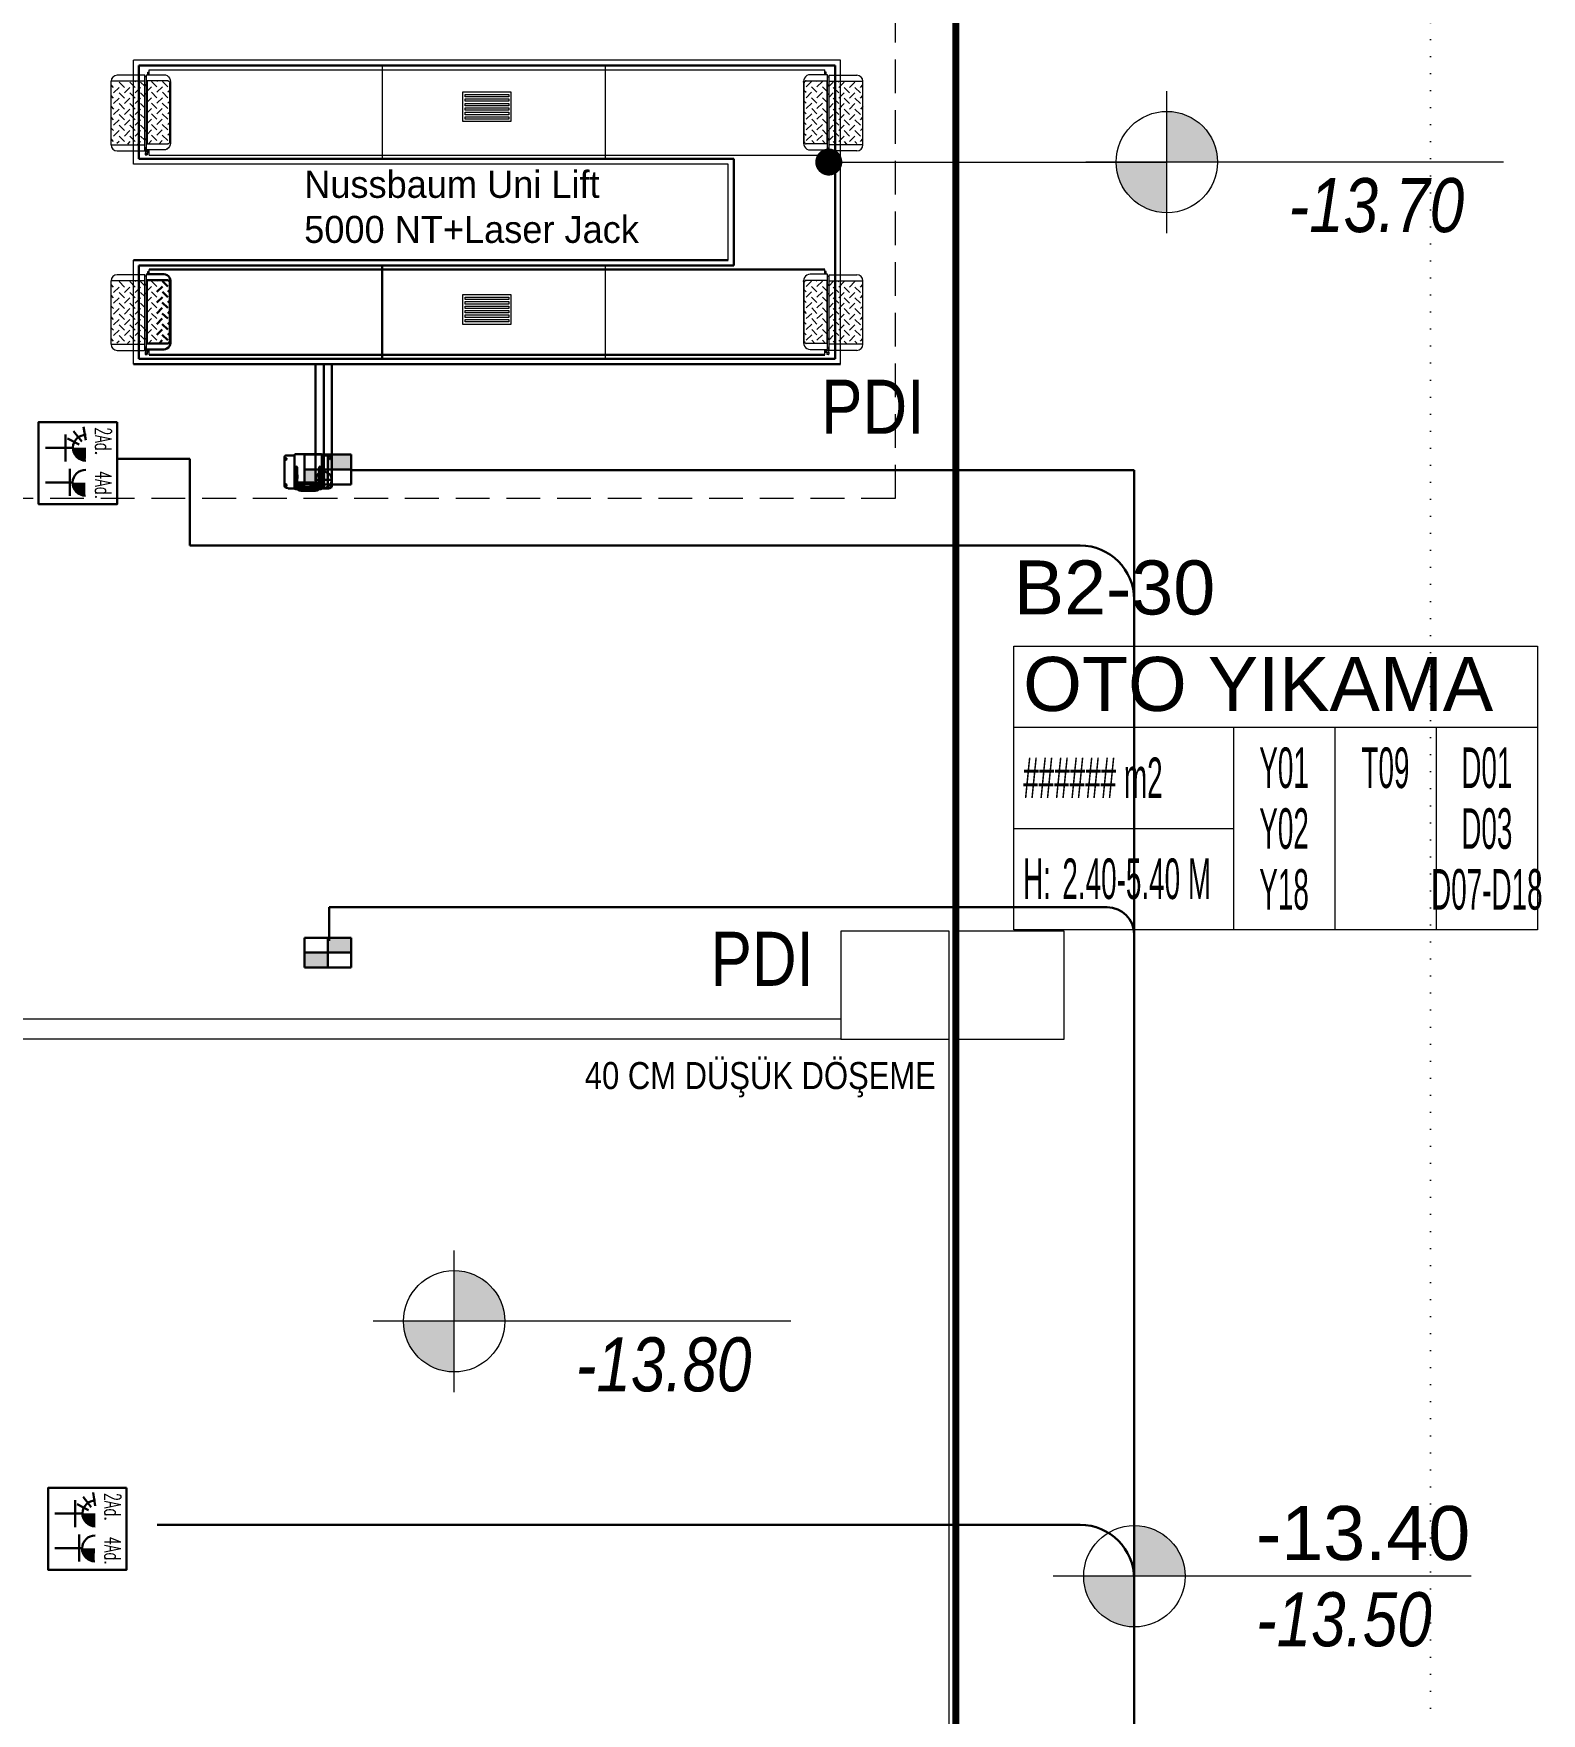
# Model space of a CAD drawing. Header units: metres. Extents: x -13194 to 152406, y -4219 to 19791.
# Drawn here: x 6843 to 7958, y 2701 to 3944 of the extents above; entities that cross this region are included whole.
import ezdxf
from ezdxf.enums import TextEntityAlignment as Align

# ---------------------------------------------------------------- set-up
doc = ezdxf.new("R2010")
doc.units = ezdxf.units.M
doc.header["$LTSCALE"] = 100
doc.header["$MEASUREMENT"] = 0
doc.linetypes.add('DOT2', pattern=[0.125, 0, -0.125])
doc.linetypes.add('HIDDEN', pattern=[0.375, 0.25, -0.125])
doc.layers.get('0').update_dxf_attribs({"color": 9, "lineweight": 9})
for name, color, linetype, lineweight in [('00', 9, 'Continuous', 9), ('01', 9, 'Continuous', 9), ('06D', 9, 'Continuous', 9), ('20', 9, 'DOT2', 9), ('21', 9, 'Continuous', 9), ('21_mahal200', 9, 'Continuous', 9), ('32-ekipman', 9, 'Continuous', 9), ('E-EKİPMAN PANOSU', 7, 'Continuous', 30), ('E-KOMBİNE ETANŞ PRİZ (2x1 FAZ+4x3 FAZ)', 7, 'Continuous', 30)]:
    doc.layers.add(name, color=color, linetype=linetype, lineweight=lineweight)
doc.styles.add('Arial', font='arial.ttf', dxfattribs={"height": 2.5})
doc.styles.add('E-YAZI', font='txttw.shx')
doc.styles.add('HAS100', font='GOTHIC.TTF', dxfattribs={"height": 200})
doc.styles.add('MuuM_TEXT-ITALIC', font='ARIALNI.TTF')
doc.styles.add('MuuM_TEXT-STANDART', font='ARIALN.TTF')
doc.dimstyles.new('MuuM_DIM200', dxfattribs={"dimscale": 20, "dimtxt": 2, "dimasz": 1, "dimexe": 1, "dimexo": 1, "dimgap": 1, "dimtad": 1, "dimdec": 1, "dimrnd": 0.5, "dimdsep": 46, "dimtxsty": 'MuuM_TEXT-STANDART', "dimblk": 'ARCHTICK', "dimcen": 0, "dimdle": 0.15, "dimclrd": 256, "dimclre": 256, "dimclrt": 256, "dimadec": 0, "dimazin": 0, "dimtfac": 5, "dimtdec": 1, "dimtix": 1, "dimtmove": 2, "dimatfit": 3, "dimldrblk": 'DOT', "dimfxl": 3, "dimfxlon": 1, "dimtolj": 1, "dimlwd": -1, "dimlwe": -1, "dimarcsym": 0})

# ---------------------------------------------------------------- blocks, each defined once
blk = doc.blocks.new('100_EKİPMAN PANOSU')
at = {"layer": 'E-EKİPMAN PANOSU', "color": 4}
for p, q in [((-3.07, 3.95), (3.07, 3.95)), ((-3.07, 0), (-3.07, 3.95)), ((0, 3.95), (0, 0)), ((3.07, 3.95), (3.07, 0)), ((-3.07, 1.97), (3.07, 1.97)), ((3.07, 0), (-3.07, 0))]:
    blk.add_line(p, q, dxfattribs=at)
for points in [[(0, 3.95), (3.07, 3.95), (0, 1.97), (3.07, 1.97)], [(-3.07, 1.97), (0, 1.97), (-3.07, 0), (0, 0)]]:
    blk.add_solid(points, dxfattribs=at)
blk = doc.blocks.new('E-KOMBİNE ETANŞ PRİZ (2x1 FAZ+4x3 FAZ)')
at = {"layer": 'E-KOMBİNE ETANŞ PRİZ (2x1 FAZ+4x3 FAZ)', "color": 3}
for p, q in [((-33.8, 69.6), (-53.6, 66.6)), ((-31.9, 63.7), (-47.2, 51.8)), ((-27.7, 60), (-36.5, 42.9))]:
    blk.add_line(p, q, dxfattribs=at)
at = {"layer": 'E-KOMBİNE ETANŞ PRİZ (2x1 FAZ+4x3 FAZ)', "color": 4}
for p, q in [((-22.8, 50.8), (-22.8, 10.2)), ((28.9, 50.3), (28.9, 10.2)), ((-42.2, 39.9), (-2.2, 39.9)), ((48.6, 46.1), (8.6, 46.1))]:
    blk.add_line(p, q, dxfattribs=at)
at = {"layer": 'E-KOMBİNE ETANŞ PRİZ (2x1 FAZ+4x3 FAZ)', "color": 3}
blk.add_lwpolyline([(-60.6, 116.2), (60.6, 116.2), (60.6, 0), (-60.6, 0)], close=True, dxfattribs=at)
at = {"layer": 'E-KOMBİNE ETANŞ PRİZ (2x1 FAZ+4x3 FAZ)', "color": 4, "const_width": 19.2}
for points in [[(-22.8, 60.4, 0.414214), (-13.1, 69.9)], [(28.9, 59.7, 0.414214), (38.7, 69.1)]]:
    blk.add_lwpolyline(points, format="xyb", dxfattribs=at)
at = {"layer": 'E-KOMBİNE ETANŞ PRİZ (2x1 FAZ+4x3 FAZ)', "color": 4}
for centre in [(-22.7, 70), (29.1, 69.5)]:
    blk.add_arc(centre, 19.2, 179.2449, 359.2449, dxfattribs=at)
at = {"layer": 'E-KOMBİNE ETANŞ PRİZ (2x1 FAZ+4x3 FAZ)', "color": 1, "style": 'E-YAZI', "width": 0.6}
for s, p in [('2Ad.', (-53.3, 83.6)), ('4Ad.', (11.6, 83.6))]:
    blk.add_text(s, height=24, dxfattribs=at).set_placement(p)
blk = doc.blocks.new('p-kolon_80x80')
blk.add_lwpolyline([(-40, -40), (40, -40), (40, 40), (-40, 40)], close=True)
blk = doc.blocks.new('2.bod.sitatik')
at = {"layer": '01'}
for p in [(7480, -5390), (7565, -5390)]:
    blk.add_blockref('p-kolon_80x80', p, dxfattribs=at)
blk = doc.blocks.new('0_elevationtarget-p-bk')
h = blk.add_hatch(color=250)
h.paths.add_polyline_path([(1.875, 0, 0.414214), (0, 1.875), (0, 0)])
h.paths.add_polyline_path([(0, 0), (-1.875, 0, 0.414214), (0, -1.875)])
blk.add_line((0, -2.625), (0, 2.625))
blk.add_lwpolyline([(12.453, 0), (-3, 0)])
blk.add_circle((0, 0), 1.875)
at = {"style": 'Arial'}
blk.add_attdef('BITMISKOT', text='', height=2, dxfattribs=at).set_placement((4.5, 0), align=Align.BOTTOM_LEFT)
at = {"style": 'MuuM_TEXT-ITALIC'}
blk.add_attdef('FINISHINGFLOORLEVEL', text='', height=2, dxfattribs=at).set_placement((4.5, -0.592), align=Align.TOP_LEFT)
blk = doc.blocks.new('_ArchTick')
at = {"color": 0, "linetype": 'ByBlock', "const_width": 0.15}
blk.add_lwpolyline([(-0.5, -0.5), (0.5, 0.5)], dxfattribs=at)
blk = doc.blocks.new('_Dot')
at = {"color": 0, "linetype": 'ByBlock', "lineweight": -2}
blk.add_line((-0.5, 0), (-1, 0), dxfattribs=at)
at = {"color": 0, "linetype": 'ByBlock', "const_width": 0.5}
blk.add_lwpolyline([(-0.25, 0, 1), (0.25, 0, 1)], format="xyb", close=True, dxfattribs=at)
blk = doc.blocks.new('p-lif-2.bd')
at = {"lineweight": 0}
for p, q in [((5230, 0), (0, 0)), ((0, -770), (0, 0)), ((5230, -2250), (5230, 0)), ((4400, -770), (0, -770)), ((0, -2250), (0, -1480))]:
    blk.add_line(p, q, dxfattribs=at)
for p, q in [((83, -112), (-121, -112)), ((84, -112), (83, -112)), ((84, -672), (84, -112)), ((97, -124), (85, -124)), ((96, -665), (97, -108)), ((97, -108), (225, -108)), ((107, -108), (107, -88)), ((107, -88), (115, -88)), ((115, -73), (5115, -73)), ((115, -108), (115, -73)), ((5133, -108), (5005, -108)), ((5115, -108), (5115, -73)), ((5123, -88), (5115, -88)), ((5123, -108), (5123, -88)), ((5134, -665), (5133, -108)), ((5133, -124), (5145, -124)), ((5146, -112), (5147, -112)), ((5146, -672), (5146, -112)), ((5147, -112), (5351, -112)), ((83, -157), (-166, -157)), ((-166, -627), (-166, -157)), ((-147, -202), (-166, -183)), ((-107, -202), (-147, -242)), ((-67, -202), (-107, -162)), ((-67, -282), (-107, -242)), ((-27, -202), (-67, -242)), ((13, -202), (-27, -162)), ((13, -282), (-27, -242)), ((16, -159), (13, -162)), ((53, -202), (13, -242)), ((84, -193), (53, -162)), ((84, -273), (53, -242)), ((97, -184), (84, -184)), ((97, -190), (84, -190)), ((88, -184), (88, -190)), ((253, -153), (101, -153)), ((101, -153), (101, -620)), ((134, -198), (101, -231)), ((174, -198), (134, -159)), ((174, -278), (134, -238)), ((180, -153), (174, -159)), ((214, -198), (174, -238)), ((253, -198), (214, -159)), ((253, -278), (214, -238)), ((258, -154), (253, -159)), ((268, -224), (253, -238)), ((268, -605), (268, -168)), ((272, -145), (274, -158)), ((274, -163), (273, -615)), ((274, -163), (274, -158)), ((4958, -145), (4956, -158)), ((4956, -163), (4956, -158)), ((4956, -163), (4957, -615)), ((4962, -605), (4962, -168)), ((4962, -224), (4977, -238)), ((4972, -154), (4977, -159)), ((4977, -153), (5129, -153)), ((4977, -198), (5016, -159)), ((4977, -278), (5016, -238)), ((5016, -198), (5056, -238)), ((5050, -153), (5056, -159)), ((5056, -198), (5096, -159)), ((5056, -278), (5096, -238)), ((5096, -198), (5129, -231)), ((5129, -153), (5129, -620)), ((5133, -184), (5146, -184)), ((5133, -190), (5146, -190)), ((5142, -184), (5142, -190)), ((5146, -193), (5177, -162)), ((5146, -273), (5177, -242)), ((5147, -157), (5396, -157)), ((5177, -202), (5217, -242)), ((5214, -159), (5217, -162)), ((5217, -202), (5257, -162)), ((5217, -282), (5257, -242)), ((5257, -202), (5297, -242)), ((5297, -202), (5337, -162)), ((5297, -282), (5337, -242)), ((5337, -202), (5377, -242)), ((5377, -202), (5396, -183)), ((5396, -627), (5396, -157)), ((-147, -282), (-166, -263)), ((-166, -343), (-147, -362)), ((-107, -282), (-147, -322)), ((-107, -362), (-147, -402)), ((-107, -322), (-67, -362)), ((-27, -282), (-67, -322)), ((-27, -362), (-67, -402)), ((-27, -322), (13, -362)), ((53, -282), (13, -322)), ((53, -362), (13, -402)), ((53, -322), (84, -353)), ((96, -249), (84, -249)), ((96, -252), (84, -252)), ((88, -249), (88, -252)), ((134, -278), (101, -311)), ((134, -357), (101, -391)), ((134, -318), (174, -358)), ((214, -278), (174, -318)), ((213, -358), (174, -397)), ((213, -318), (253, -358)), ((268, -303), (253, -318)), ((4962, -303), (4977, -318)), ((5017, -318), (4977, -358)), ((5016, -278), (5056, -318)), ((5017, -358), (5056, -397)), ((5096, -318), (5056, -358)), ((5096, -278), (5129, -311)), ((5096, -357), (5129, -391)), ((5134, -249), (5146, -249)), ((5134, -252), (5146, -252)), ((5142, -249), (5142, -252)), ((5177, -322), (5146, -353)), ((5177, -282), (5217, -322)), ((5177, -362), (5217, -402)), ((5257, -322), (5217, -362)), ((5257, -282), (5297, -322)), ((5257, -362), (5297, -402)), ((5337, -322), (5297, -362)), ((5337, -282), (5377, -322)), ((5337, -362), (5377, -402)), ((5377, -282), (5396, -263)), ((5396, -343), (5377, -362)), ((-147, -442), (-166, -423)), ((-107, -442), (-147, -482)), ((-67, -442), (-107, -402)), ((-67, -522), (-107, -482)), ((-27, -442), (-67, -482)), ((13, -442), (-27, -402)), ((13, -522), (-27, -482)), ((53, -442), (13, -482)), ((84, -433), (53, -402)), ((84, -513), (53, -482)), ((134, -437), (101, -470)), ((174, -437), (134, -397)), ((174, -517), (134, -477)), ((213, -437), (174, -477)), ((253, -437), (213, -397)), ((253, -517), (213, -477)), ((268, -383), (253, -397)), ((268, -462), (253, -477)), ((4962, -383), (4977, -397)), ((4962, -462), (4977, -477)), ((4977, -437), (5017, -397)), ((4977, -517), (5017, -477)), ((5017, -437), (5056, -477)), ((5056, -437), (5096, -397)), ((5056, -517), (5096, -477)), ((5096, -437), (5129, -470)), ((5146, -433), (5177, -402)), ((5146, -513), (5177, -482)), ((5177, -442), (5217, -482)), ((5217, -442), (5257, -402)), ((5217, -522), (5257, -482)), ((5257, -442), (5297, -482)), ((5297, -442), (5337, -402)), ((5297, -522), (5337, -482)), ((5337, -442), (5377, -482)), ((5377, -442), (5396, -423)), ((-147, -522), (-166, -503)), ((-147, -602), (-166, -583)), ((-107, -522), (-147, -562)), ((-107, -602), (-122, -618)), ((-67, -602), (-107, -562)), ((-27, -522), (-67, -562)), ((-27, -602), (-45, -621)), ((13, -602), (-27, -562)), ((53, -522), (13, -562)), ((53, -602), (31, -624)), ((84, -593), (53, -562)), ((96, -521), (84, -521)), ((84, -524), (96, -524)), ((84, -583), (96, -583)), ((96, -589), (84, -589)), ((88, -521), (88, -524)), ((88, -583), (88, -589)), ((134, -517), (101, -550)), ((101, -620), (253, -620)), ((134, -596), (110, -620)), ((174, -596), (134, -556)), ((213, -517), (174, -556)), ((213, -596), (189, -620)), ((253, -596), (213, -556)), ((268, -542), (253, -556)), ((256, -620), (253, -620)), ((4962, -542), (4977, -556)), ((4974, -620), (4977, -620)), ((4977, -596), (5017, -556)), ((5129, -620), (4977, -620)), ((5017, -517), (5056, -556)), ((5017, -596), (5041, -620)), ((5056, -596), (5096, -556)), ((5096, -517), (5129, -550)), ((5096, -596), (5120, -620)), ((5134, -521), (5146, -521)), ((5146, -524), (5134, -524)), ((5146, -583), (5134, -583)), ((5134, -589), (5146, -589)), ((5142, -521), (5142, -524)), ((5142, -583), (5142, -589)), ((5146, -593), (5177, -562)), ((5177, -522), (5217, -562)), ((5177, -602), (5199, -624)), ((5217, -602), (5257, -562)), ((5257, -522), (5297, -562)), ((5257, -602), (5275, -621)), ((5297, -602), (5337, -562)), ((5337, -522), (5377, -562)), ((5337, -602), (5352, -618)), ((5377, -522), (5396, -503)), ((5377, -602), (5396, -583)), ((-166, -627), (83, -627)), ((-121, -672), (84, -672)), ((96, -649), (84, -649)), ((88, -676), (86, -690)), ((86, -690), (86, -700)), ((86, -690), (102, -690)), ((88, -649), (88, -676)), ((88, -676), (100, -676)), ((100, -698), (88, -698)), ((88, -702), (100, -702)), ((224, -665), (96, -665)), ((100, -665), (100, -676)), ((102, -690), (100, -676)), ((102, -690), (102, -700)), ((107, -685), (107, -665)), ((115, -685), (107, -685)), ((115, -704), (115, -665)), ((115, -704), (5089, -704)), ((236, -663), (224, -665)), ((4994, -663), (5006, -665)), ((5006, -665), (5134, -665)), ((5115, -704), (5115, -665)), ((5115, -685), (5123, -685)), ((5123, -685), (5123, -665)), ((5128, -690), (5130, -676)), ((5128, -690), (5128, -700)), ((5144, -690), (5128, -690)), ((5130, -665), (5130, -676)), ((5142, -676), (5130, -676)), ((5130, -698), (5142, -698)), ((5142, -702), (5130, -702)), ((5134, -649), (5146, -649)), ((5142, -649), (5142, -676)), ((5142, -676), (5144, -690)), ((5144, -690), (5144, -700)), ((5351, -672), (5146, -672)), ((5396, -627), (5147, -627)), ((83, -1588), (-121, -1588)), ((84, -1588), (83, -1588)), ((84, -2148), (84, -1588)), ((97, -1600), (85, -1600)), ((96, -2141), (97, -1584)), ((107, -1584), (107, -1565)), ((107, -1565), (115, -1565)), ((115, -1584), (115, -1549)), ((5133, -1584), (5005, -1584)), ((5115, -1584), (5115, -1549)), ((5123, -1565), (5115, -1565)), ((5123, -1584), (5123, -1565)), ((5134, -2141), (5133, -1584)), ((5133, -1600), (5145, -1600)), ((5146, -1588), (5147, -1588)), ((5146, -2148), (5146, -1588)), ((5147, -1588), (5351, -1588)), ((83, -1633), (-166, -1633)), ((-166, -2103), (-166, -1633)), ((-147, -1679), (-166, -1660)), ((-147, -1759), (-166, -1740)), ((-107, -1679), (-147, -1719)), ((-67, -1679), (-107, -1639)), ((-67, -1759), (-107, -1719)), ((-27, -1679), (-67, -1719)), ((13, -1679), (-27, -1639)), ((13, -1759), (-27, -1719)), ((16, -1636), (13, -1639)), ((53, -1679), (13, -1719)), ((84, -1670), (53, -1639)), ((84, -1750), (53, -1719)), ((97, -1660), (84, -1660)), ((97, -1666), (84, -1666)), ((96, -1726), (84, -1726)), ((96, -1729), (84, -1729)), ((88, -1660), (88, -1666)), ((88, -1726), (88, -1729)), ((101, -1629), (101, -2096)), ((134, -1675), (101, -1708)), ((174, -1675), (134, -1635)), ((174, -1754), (134, -1715)), ((180, -1629), (174, -1635)), ((4958, -1621), (4956, -1634)), ((4956, -1639), (4956, -1634)), ((4956, -1639), (4957, -2092)), ((4962, -2082), (4962, -1644)), ((4962, -1700), (4977, -1715)), ((4972, -1630), (4977, -1635)), ((4977, -1629), (5129, -1629)), ((4977, -1675), (5016, -1635)), ((4977, -1754), (5016, -1715)), ((5016, -1675), (5056, -1715)), ((5050, -1629), (5056, -1635)), ((5056, -1675), (5096, -1635)), ((5056, -1754), (5096, -1715)), ((5096, -1675), (5129, -1708)), ((5129, -1629), (5129, -2096)), ((5133, -1660), (5146, -1660)), ((5133, -1666), (5146, -1666)), ((5134, -1726), (5146, -1726)), ((5134, -1729), (5146, -1729)), ((5142, -1660), (5142, -1666)), ((5142, -1726), (5142, -1729)), ((5146, -1670), (5177, -1639)), ((5146, -1750), (5177, -1719)), ((5147, -1633), (5396, -1633)), ((5177, -1679), (5217, -1719)), ((5214, -1636), (5217, -1639)), ((5217, -1679), (5257, -1639)), ((5217, -1759), (5257, -1719)), ((5257, -1679), (5297, -1719)), ((5297, -1679), (5337, -1639)), ((5297, -1759), (5337, -1719)), ((5337, -1679), (5377, -1719)), ((5377, -1679), (5396, -1660)), ((5377, -1759), (5396, -1740)), ((5396, -2103), (5396, -1633)), ((-166, -1820), (-147, -1839)), ((-107, -1759), (-147, -1799)), ((-107, -1839), (-147, -1879)), ((-107, -1799), (-67, -1839)), ((-27, -1759), (-67, -1799)), ((-27, -1839), (-67, -1879)), ((-27, -1799), (13, -1839)), ((53, -1759), (13, -1799)), ((53, -1839), (13, -1879)), ((53, -1799), (84, -1830)), ((134, -1754), (101, -1787)), ((134, -1834), (101, -1867)), ((134, -1794), (174, -1834)), ((4962, -1780), (4977, -1794)), ((4962, -1859), (4977, -1874)), ((5017, -1794), (4977, -1834)), ((5016, -1754), (5056, -1794)), ((5017, -1834), (5056, -1874)), ((5096, -1794), (5056, -1834)), ((5096, -1754), (5129, -1787)), ((5096, -1834), (5129, -1867)), ((5177, -1799), (5146, -1830)), ((5177, -1759), (5217, -1799)), ((5177, -1839), (5217, -1879)), ((5257, -1799), (5217, -1839)), ((5257, -1759), (5297, -1799)), ((5257, -1839), (5297, -1879)), ((5337, -1799), (5297, -1839)), ((5337, -1759), (5377, -1799)), ((5337, -1839), (5377, -1879)), ((5396, -1820), (5377, -1839)), ((-147, -1919), (-166, -1900)), ((-147, -1999), (-166, -1980)), ((-107, -1919), (-147, -1959)), ((-67, -1919), (-107, -1879)), ((-67, -1999), (-107, -1959)), ((-27, -1919), (-67, -1959)), ((13, -1919), (-27, -1879)), ((13, -1999), (-27, -1959)), ((53, -1919), (13, -1959)), ((84, -1910), (53, -1879)), ((84, -1990), (53, -1959)), ((134, -1913), (101, -1946)), ((174, -1913), (134, -1874)), ((174, -1993), (134, -1953)), ((4962, -1939), (4977, -1953)), ((4977, -1913), (5017, -1874)), ((4977, -1993), (5017, -1953)), ((5017, -1913), (5056, -1953)), ((5056, -1913), (5096, -1874)), ((5056, -1993), (5096, -1953)), ((5096, -1913), (5129, -1946)), ((5146, -1910), (5177, -1879)), ((5146, -1990), (5177, -1959)), ((5177, -1919), (5217, -1959)), ((5217, -1919), (5257, -1879)), ((5217, -1999), (5257, -1959)), ((5257, -1919), (5297, -1959)), ((5297, -1919), (5337, -1879)), ((5297, -1999), (5337, -1959)), ((5337, -1919), (5377, -1959)), ((5377, -1919), (5396, -1900)), ((5377, -1999), (5396, -1980)), ((-147, -2079), (-166, -2060)), ((-166, -2103), (83, -2103)), ((-107, -1999), (-147, -2039)), ((-107, -2079), (-122, -2094)), ((-67, -2079), (-107, -2039)), ((-27, -1999), (-67, -2039)), ((-27, -2079), (-45, -2097)), ((13, -2079), (-27, -2039)), ((53, -1999), (13, -2039)), ((53, -2079), (31, -2101)), ((84, -2070), (53, -2039)), ((96, -1997), (84, -1997)), ((84, -2000), (96, -2000)), ((84, -2060), (96, -2060)), ((96, -2066), (84, -2066)), ((88, -1997), (88, -2000)), ((88, -2060), (88, -2066)), ((134, -1993), (101, -2026)), ((134, -2072), (110, -2096)), ((174, -2073), (134, -2033)), ((4962, -2018), (4977, -2033)), ((4974, -2096), (4977, -2096)), ((4977, -2073), (5017, -2033)), ((5129, -2096), (4977, -2096)), ((5017, -1993), (5056, -2033)), ((5017, -2073), (5041, -2096)), ((5056, -2073), (5096, -2033)), ((5096, -1993), (5129, -2026)), ((5096, -2072), (5120, -2096)), ((5134, -1997), (5146, -1997)), ((5146, -2000), (5134, -2000)), ((5146, -2060), (5134, -2060)), ((5134, -2066), (5146, -2066)), ((5142, -1997), (5142, -2000)), ((5142, -2060), (5142, -2066)), ((5146, -2070), (5177, -2039)), ((5396, -2103), (5147, -2103)), ((5177, -1999), (5217, -2039)), ((5177, -2079), (5199, -2101)), ((5217, -2079), (5257, -2039)), ((5257, -1999), (5297, -2039)), ((5257, -2079), (5275, -2097)), ((5297, -2079), (5337, -2039)), ((5337, -1999), (5377, -2039)), ((5337, -2079), (5352, -2094)), ((5377, -2079), (5396, -2060)), ((-121, -2148), (84, -2148)), ((96, -2125), (84, -2125)), ((88, -2152), (86, -2167)), ((86, -2167), (86, -2177)), ((86, -2167), (102, -2167)), ((88, -2125), (88, -2152)), ((88, -2152), (100, -2152)), ((100, -2175), (88, -2175)), ((88, -2179), (100, -2179)), ((100, -2141), (100, -2152)), ((102, -2167), (100, -2152)), ((102, -2167), (102, -2177)), ((107, -2161), (107, -2141)), ((115, -2161), (107, -2161)), ((115, -2181), (115, -2141)), ((4994, -2140), (5006, -2141)), ((5006, -2141), (5134, -2141)), ((5115, -2181), (5115, -2141)), ((5115, -2161), (5123, -2161)), ((5123, -2161), (5123, -2141)), ((5128, -2167), (5130, -2152)), ((5128, -2167), (5128, -2177)), ((5144, -2167), (5128, -2167)), ((5130, -2141), (5130, -2152)), ((5142, -2152), (5130, -2152)), ((5130, -2175), (5142, -2175)), ((5142, -2179), (5130, -2179)), ((5134, -2125), (5146, -2125)), ((5142, -2125), (5142, -2152)), ((5142, -2152), (5144, -2167)), ((5144, -2167), (5144, -2177)), ((5351, -2148), (5146, -2148))]:
    blk.add_line(p, q)
at = {"linetype": 'ByBlock', "lineweight": 30}
for p, q in [((5190, -40), (40, -40)), ((40, -40), (40, -730)), ((5190, -2210), (5190, -40)), ((4440, -730), (40, -730)), ((4440, -1520), (4440, -730))]:
    blk.add_line(p, q, dxfattribs=at)
at = {"linetype": 'ByBlock', "lineweight": 0}
for p, q in [((1840, -40), (1840, -730)), ((3490, -40), (3490, -730)), ((2795, -237), (2435, -237)), ((2435, -237), (2435, -453)), ((2795, -453), (2795, -237)), ((2454, -272), (2454, -254)), ((2454, -254), (2776, -254)), ((2776, -272), (2454, -272)), ((2454, -305), (2454, -287)), ((2454, -287), (2776, -287)), ((2776, -305), (2454, -305)), ((2454, -338), (2454, -320)), ((2454, -320), (2776, -320)), ((2776, -338), (2454, -338)), ((2454, -371), (2454, -353)), ((2454, -353), (2776, -353)), ((2776, -371), (2454, -371)), ((2776, -254), (2776, -272)), ((2776, -287), (2776, -305)), ((2776, -320), (2776, -338)), ((2776, -353), (2776, -371)), ((2435, -453), (2795, -453)), ((2454, -404), (2454, -386)), ((2454, -386), (2776, -386)), ((2776, -404), (2454, -404)), ((2454, -437), (2454, -419)), ((2454, -419), (2776, -419)), ((2776, -437), (2454, -437)), ((2776, -386), (2776, -404)), ((2776, -419), (2776, -437)), ((4400, -1480), (4400, -770)), ((3490, -1520), (3490, -2210)), ((2795, -1737), (2435, -1737)), ((2435, -1737), (2435, -1953)), ((2795, -1953), (2795, -1737)), ((2454, -1772), (2454, -1754)), ((2454, -1754), (2776, -1754)), ((2776, -1772), (2454, -1772)), ((2454, -1805), (2454, -1787)), ((2454, -1787), (2776, -1787)), ((2776, -1805), (2454, -1805)), ((2454, -1838), (2454, -1820)), ((2454, -1820), (2776, -1820)), ((2776, -1838), (2454, -1838)), ((2454, -1871), (2454, -1853)), ((2454, -1853), (2776, -1853)), ((2776, -1754), (2776, -1772)), ((2776, -1787), (2776, -1805)), ((2776, -1820), (2776, -1838)), ((2776, -1853), (2776, -1871)), ((2435, -1953), (2795, -1953)), ((2776, -1871), (2454, -1871)), ((2454, -1904), (2454, -1886)), ((2454, -1886), (2776, -1886)), ((2776, -1904), (2454, -1904)), ((2454, -1937), (2454, -1919)), ((2454, -1919), (2776, -1919)), ((2776, -1937), (2454, -1937)), ((2776, -1886), (2776, -1904)), ((2776, -1919), (2776, -1937))]:
    blk.add_line(p, q, dxfattribs=at)
at = {"lineweight": 30}
for p, q in [((4400, -1480), (0, -1480)), ((4440, -1520), (40, -1520)), ((40, -2210), (40, -1520)), ((97, -1584), (225, -1584)), ((115, -1549), (5115, -1549)), ((1840, -2210), (1840, -1520)), ((253, -1629), (101, -1629)), ((214, -1675), (174, -1715)), ((253, -1675), (214, -1635)), ((253, -1754), (214, -1715)), ((258, -1630), (253, -1635)), ((268, -1700), (253, -1715)), ((268, -2082), (268, -1644)), ((272, -1621), (274, -1634)), ((274, -1639), (273, -2092)), ((274, -1639), (274, -1634)), ((214, -1754), (174, -1794)), ((213, -1834), (174, -1874)), ((213, -1794), (253, -1834)), ((268, -1780), (253, -1794)), ((268, -1859), (253, -1874)), ((213, -1913), (174, -1953)), ((253, -1913), (213, -1874)), ((253, -1993), (213, -1953)), ((268, -1939), (253, -1953)), ((101, -2096), (253, -2096)), ((213, -1993), (174, -2033)), ((213, -2073), (189, -2096)), ((253, -2073), (213, -2033)), ((268, -2018), (253, -2033)), ((256, -2096), (253, -2096)), ((5190, -2210), (40, -2210)), ((224, -2141), (96, -2141)), ((115, -2181), (5115, -2181)), ((236, -2140), (224, -2141)), ((5230, -2250), (0, -2250)), ((1347, -3106), (1347, -2250)), ((1407, -3106), (1407, -2250)), ((1467, -3106), (1467, -2250)), ((1117, -2941), (1117, -3149)), ((1125, -2945), (1127, -2945)), ((1132, -2926), (1127, -2927)), ((1129, -2957), (1127, -2958)), ((1139, -2926), (1132, -2926)), ((1141, -2926), (1139, -2926)), ((1141, -2925), (1190, -2925)), ((1141, -2926), (1141, -2925)), ((1141, -2926), (1190, -2926)), ((1190, -2926), (1141, -2926)), ((1190, -3168), (1190, -2920)), ((1193, -2920), (1190, -2920)), ((1190, -2929), (1190, -3164)), ((1193, -2917), (1193, -2920)), ((1391, -2917), (1193, -2917)), ((1391, -2920), (1391, -2917)), ((1394, -2920), (1391, -2920)), ((1394, -3168), (1394, -2920)), ((1439, -2925), (1394, -2925)), ((1395, -3164), (1395, -2929)), ((1445, -2929), (1444, -2929)), ((1453, -2929), (1445, -2929)), ((1456, -2942), (1458, -2942)), ((1460, -2954), (1458, -2955)), ((1468, -3152), (1468, -2944)), ((1199, -3065), (1197, -3074)), ((1199, -3074), (1197, -3074)), ((1197, -3074), (1197, -3093)), ((1199, -3013), (1199, -3147)), ((1211, -3013), (1211, -3147)), ((1213, -3074), (1211, -3065)), ((1213, -3074), (1211, -3074)), ((1213, -3074), (1213, -3093)), ((1356, -3106), (1458, -3107)), ((1374, -3065), (1372, -3074)), ((1372, -3074), (1374, -3074)), ((1372, -3093), (1372, -3074)), ((1374, -3147), (1374, -3013)), ((1386, -3147), (1386, -3013)), ((1388, -3074), (1386, -3065)), ((1386, -3074), (1388, -3074)), ((1388, -3093), (1388, -3074)), ((1407, -3159), (1407, -3057)), ((1125, -3139), (1127, -3139)), ((1129, -3151), (1127, -3152)), ((1132, -3164), (1140, -3164)), ((1140, -3164), (1141, -3164)), ((1145, -3169), (1191, -3169)), ((1190, -3115), (1193, -3115)), ((1190, -3168), (1192, -3168)), ((1192, -3168), (1192, -3115)), ((1193, -3115), (1193, -3171)), ((1193, -3171), (1207, -3171)), ((1200, -3174), (1209, -3174)), ((1213, -3123), (1212, -3123)), ((1216, -3161), (1216, -3128)), ((1216, -3159), (1217, -3160)), ((1226, -3161), (1220, -3161)), ((1221, -3125), (1363, -3125)), ((1336, -3162), (1221, -3162)), ((1336, -3164), (1221, -3164)), ((1222, -3125), (1222, -3140)), ((1226, -3140), (1222, -3140)), ((1255, -3144), (1222, -3144)), ((1222, -3144), (1222, -3160)), ((1226, -3160), (1222, -3160)), ((1225, -3171), (1336, -3171)), ((1226, -3141), (1226, -3129)), ((1226, -3162), (1226, -3149)), ((1227, -3129), (1251, -3129)), ((1227, -3142), (1251, -3142)), ((1227, -3149), (1251, -3149)), ((1227, -3162), (1251, -3162)), ((1232, -3174), (1336, -3174)), ((1239, -3175), (1346, -3175)), ((1239, -3187), (1346, -3187)), ((1251, -3141), (1251, -3129)), ((1255, -3140), (1251, -3140)), ((1251, -3142), (1251, -3142)), ((1251, -3162), (1251, -3149)), ((1255, -3160), (1251, -3160)), ((1336, -3161), (1251, -3161)), ((1251, -3162), (1251, -3162)), ((1255, -3125), (1255, -3140)), ((1255, -3144), (1255, -3160)), ((1318, -3126), (1366, -3126)), ((1318, -3156), (1318, -3126)), ((1319, -3157), (1335, -3157)), ((1328, -3144), (1328, -3149)), ((1336, -3145), (1336, -3175)), ((1349, -3145), (1349, -3174)), ((1365, -3161), (1349, -3161)), ((1363, -3162), (1349, -3162)), ((1363, -3164), (1349, -3164)), ((1349, -3171), (1360, -3171)), ((1349, -3174), (1353, -3174)), ((1350, -3157), (1365, -3157)), ((1356, -3144), (1356, -3149)), ((1366, -3156), (1366, -3126)), ((1368, -3128), (1368, -3161)), ((1370, -3122), (1370, -3122)), ((1373, -3123), (1372, -3123)), ((1375, -3174), (1385, -3174)), ((1378, -3171), (1391, -3171)), ((1391, -3171), (1391, -3115)), ((1391, -3115), (1394, -3115)), ((1392, -3168), (1392, -3115)), ((1394, -3168), (1392, -3168)), ((1444, -3167), (1394, -3167)), ((1394, -3167), (1444, -3167)), ((1444, -3169), (1394, -3169)), ((1444, -3167), (1446, -3167)), ((1444, -3167), (1444, -3169)), ((1446, -3167), (1453, -3167)), ((1453, -3167), (1458, -3166)), ((1456, -3136), (1458, -3136)), ((1460, -3148), (1458, -3149))]:
    blk.add_line(p, q, dxfattribs=at)
for points in [[(225, -108), (237, -110), (249, -115), (259, -123), (267, -133), (272, -145)], [(5005, -108), (4993, -110), (4981, -115), (4971, -123), (4963, -133), (4958, -145)], [(253, -153), (256, -153), (260, -154), (262, -156), (265, -158), (266, -161), (268, -164), (268, -168)], [(4977, -153), (4974, -153), (4970, -154), (4968, -156), (4965, -158), (4964, -161), (4962, -164), (4962, -168)], [(273, -615), (272, -628), (267, -640), (259, -650), (249, -658), (237, -663), (224, -665)], [(273, -615), (271, -628), (266, -640), (258, -650), (248, -658), (236, -663)], [(268, -605), (267, -609), (266, -612), (264, -615), (262, -617), (259, -619), (256, -620), (253, -620)], [(267, -605), (267, -609), (266, -612), (264, -615), (262, -617), (259, -619), (256, -620)], [(4957, -615), (4959, -628), (4964, -640), (4972, -650), (4982, -658), (4994, -663)], [(4957, -615), (4958, -628), (4963, -640), (4971, -650), (4981, -658), (4993, -663), (5006, -665)], [(4962, -605), (4963, -609), (4964, -612), (4966, -615), (4968, -617), (4971, -619), (4974, -620), (4977, -620)], [(4963, -605), (4963, -609), (4964, -612), (4966, -615), (4968, -617), (4971, -619), (4974, -620)], [(5005, -1584), (4993, -1586), (4981, -1591), (4971, -1599), (4963, -1609), (4958, -1621)], [(4977, -1629), (4974, -1630), (4970, -1631), (4968, -1632), (4965, -1635), (4964, -1638), (4962, -1641), (4962, -1644)], [(4957, -2092), (4959, -2104), (4964, -2116), (4972, -2127), (4982, -2135), (4994, -2140)], [(4957, -2092), (4958, -2104), (4963, -2116), (4971, -2127), (4981, -2135), (4993, -2140), (5006, -2141)], [(4962, -2082), (4963, -2085), (4964, -2088), (4966, -2091), (4968, -2093), (4971, -2095), (4974, -2096), (4977, -2096)], [(4963, -2082), (4963, -2085), (4964, -2088), (4966, -2091), (4968, -2093), (4971, -2095), (4974, -2096)]]:
    blk.add_lwpolyline(points)
for points in [[(225, -1584), (237, -1586), (249, -1591), (259, -1599), (267, -1609), (272, -1621)], [(253, -1629), (256, -1630), (260, -1631), (262, -1632), (265, -1635), (266, -1638), (268, -1641), (268, -1644)], [(273, -2092), (272, -2104), (267, -2116), (259, -2127), (249, -2135), (237, -2140), (224, -2141)], [(273, -2092), (271, -2104), (266, -2116), (258, -2127), (248, -2135), (236, -2140)], [(268, -2082), (267, -2085), (266, -2088), (264, -2091), (262, -2093), (259, -2095), (256, -2096), (253, -2096)], [(267, -2082), (267, -2085), (266, -2088), (264, -2091), (262, -2093), (259, -2095), (256, -2096)], [(1127, -2927), (1123, -2929), (1120, -2932), (1118, -2936), (1117, -2941)], [(1127, -2958), (1125, -2957), (1123, -2956), (1122, -2955), (1121, -2953), (1120, -2951), (1121, -2949), (1122, -2947), (1123, -2946), (1125, -2945)], [(1127, -2945), (1129, -2945), (1131, -2946), (1132, -2947), (1133, -2949), (1133, -2951), (1133, -2953), (1132, -2955), (1131, -2956), (1129, -2957)], [(1444, -2929), (1444, -2928), (1443, -2926), (1442, -2925), (1441, -2925), (1439, -2925)], [(1458, -2955), (1456, -2954), (1454, -2953), (1453, -2952), (1452, -2950), (1451, -2948), (1452, -2946), (1453, -2944), (1454, -2943), (1456, -2942)], [(1468, -2944), (1467, -2940), (1465, -2935), (1462, -2932), (1457, -2930), (1453, -2929)], [(1458, -2942), (1460, -2942), (1462, -2943), (1463, -2944), (1464, -2946), (1464, -2948), (1464, -2950), (1463, -2952), (1462, -2953), (1460, -2954)], [(1117, -3149), (1118, -3154), (1120, -3158), (1123, -3161), (1127, -3163), (1132, -3164)], [(1127, -3152), (1125, -3151), (1123, -3150), (1122, -3149), (1121, -3147), (1120, -3145), (1121, -3143), (1122, -3141), (1123, -3140), (1125, -3139)], [(1127, -3139), (1129, -3139), (1131, -3140), (1132, -3141), (1133, -3143), (1133, -3145), (1133, -3147), (1132, -3149), (1131, -3150), (1129, -3151)], [(1141, -3164), (1141, -3166), (1142, -3167), (1143, -3168), (1144, -3168), (1145, -3169)], [(1211, -3122), (1211, -3122), (1212, -3121)], [(1212, -3123), (1211, -3123), (1211, -3123)], [(1212, -3123), (1211, -3123), (1211, -3123)], [(1212, -3125), (1211, -3124), (1211, -3124)], [(1212, -3121), (1213, -3122), (1214, -3122), (1215, -3122), (1215, -3123)], [(1215, -3122), (1214, -3122), (1213, -3123), (1212, -3123)], [(1215, -3123), (1215, -3124), (1214, -3124), (1213, -3124), (1212, -3125)], [(1215, -3122), (1215, -3122), (1214, -3122), (1213, -3123), (1213, -3123)], [(1221, -3125), (1220, -3125), (1218, -3126), (1217, -3126), (1217, -3127), (1216, -3128)], [(1216, -3161), (1217, -3162), (1217, -3163), (1218, -3163), (1220, -3164), (1221, -3164)], [(1217, -3160), (1217, -3161), (1218, -3162), (1220, -3162), (1221, -3162)], [(1220, -3161), (1218, -3161), (1217, -3161)], [(1222, -3126), (1222, -3126), (1222, -3126), (1222, -3126), (1222, -3127), (1223, -3127)], [(1222, -3140), (1222, -3140), (1223, -3140)], [(1222, -3140), (1222, -3140), (1222, -3140), (1222, -3140), (1222, -3140)], [(1222, -3147), (1222, -3147), (1222, -3147), (1222, -3147), (1222, -3147), (1223, -3147)], [(1222, -3160), (1222, -3160), (1223, -3160)], [(1222, -3160), (1222, -3160), (1222, -3160), (1222, -3160), (1222, -3160)], [(1227, -3129), (1227, -3129), (1227, -3129), (1226, -3129), (1226, -3129), (1226, -3129)], [(1226, -3141), (1226, -3141), (1226, -3141), (1227, -3142), (1227, -3142), (1227, -3142), (1227, -3142)], [(1227, -3149), (1227, -3149), (1227, -3149), (1226, -3149), (1226, -3149), (1226, -3149)], [(1226, -3162), (1226, -3162), (1226, -3162), (1227, -3162), (1227, -3162), (1227, -3162), (1227, -3162)], [(1251, -3129), (1251, -3129), (1251, -3129), (1251, -3129), (1251, -3129), (1251, -3129)], [(1251, -3141), (1251, -3141), (1251, -3141), (1251, -3142), (1251, -3142), (1251, -3142)], [(1251, -3149), (1251, -3149), (1251, -3149), (1251, -3149), (1251, -3149), (1251, -3149)], [(1251, -3162), (1251, -3162), (1251, -3162), (1251, -3162), (1251, -3162), (1251, -3162)], [(1255, -3126), (1255, -3126), (1255, -3126), (1255, -3126), (1255, -3127), (1255, -3127)], [(1255, -3140), (1255, -3140), (1255, -3140)], [(1255, -3140), (1255, -3140), (1255, -3140), (1255, -3140), (1255, -3140)], [(1255, -3147), (1255, -3147), (1255, -3147), (1255, -3147), (1255, -3147), (1255, -3147)], [(1255, -3160), (1255, -3160), (1255, -3160)], [(1255, -3160), (1255, -3160), (1255, -3160), (1255, -3160), (1255, -3160)], [(1264, -3129), (1264, -3129), (1264, -3129), (1264, -3128), (1264, -3128), (1265, -3128)], [(1265, -3130), (1264, -3130), (1264, -3130), (1264, -3129), (1264, -3129), (1264, -3129)], [(1264, -3153), (1264, -3153), (1264, -3153), (1264, -3153), (1264, -3152), (1265, -3152)], [(1265, -3154), (1264, -3154), (1264, -3154), (1264, -3153), (1264, -3153), (1264, -3153)], [(1265, -3128), (1265, -3128), (1266, -3128), (1266, -3129), (1266, -3129), (1266, -3129)], [(1266, -3129), (1266, -3129), (1266, -3129), (1266, -3130), (1265, -3130), (1265, -3130)], [(1265, -3152), (1265, -3152), (1266, -3153), (1266, -3153), (1266, -3153), (1266, -3153)], [(1266, -3153), (1266, -3153), (1266, -3153), (1266, -3154), (1265, -3154), (1265, -3154)], [(1309, -3129), (1309, -3129), (1309, -3129), (1309, -3128), (1309, -3128), (1310, -3128)], [(1310, -3130), (1309, -3130), (1309, -3130), (1309, -3129), (1309, -3129), (1309, -3129)], [(1309, -3153), (1309, -3153), (1309, -3153), (1309, -3153), (1309, -3152), (1310, -3152)], [(1310, -3154), (1309, -3154), (1309, -3154), (1309, -3153), (1309, -3153), (1309, -3153)], [(1310, -3128), (1310, -3128), (1311, -3128), (1311, -3129), (1311, -3129), (1311, -3129)], [(1311, -3129), (1311, -3129), (1311, -3129), (1311, -3130), (1310, -3130), (1310, -3130)], [(1310, -3152), (1310, -3152), (1311, -3153), (1311, -3153), (1311, -3153), (1311, -3153)], [(1311, -3153), (1311, -3153), (1311, -3153), (1311, -3154), (1310, -3154), (1310, -3154)], [(1320, -3133), (1320, -3132), (1319, -3132), (1319, -3131), (1319, -3131), (1319, -3131), (1318, -3130), (1318, -3130)], [(1319, -3157), (1319, -3156), (1319, -3156), (1319, -3156), (1318, -3156), (1318, -3156)], [(1320, -3156), (1320, -3156), (1319, -3157), (1319, -3157)], [(1329, -3142), (1329, -3143), (1328, -3144)], [(1333, -3144), (1332, -3145), (1330, -3146), (1330, -3146), (1329, -3147), (1328, -3148), (1328, -3149)], [(1328, -3149), (1328, -3150), (1329, -3152), (1330, -3152), (1330, -3153), (1332, -3154), (1333, -3155)], [(1345, -3137), (1342, -3137), (1340, -3137), (1338, -3137), (1336, -3138), (1334, -3138), (1332, -3139), (1331, -3140), (1330, -3141), (1329, -3142)], [(1333, -3144), (1334, -3144), (1334, -3144), (1335, -3144), (1335, -3144), (1336, -3144), (1336, -3145), (1336, -3145)], [(1333, -3155), (1334, -3155), (1334, -3156), (1335, -3156), (1335, -3157), (1336, -3158), (1336, -3158), (1336, -3159)], [(1356, -3144), (1356, -3143), (1356, -3142), (1355, -3141), (1354, -3140), (1352, -3139), (1351, -3138), (1349, -3138), (1347, -3137), (1345, -3137)], [(1352, -3144), (1351, -3144), (1350, -3144), (1350, -3144), (1349, -3144), (1349, -3144), (1349, -3145), (1349, -3145)], [(1352, -3155), (1351, -3155), (1350, -3156), (1350, -3156), (1349, -3157), (1349, -3158), (1349, -3158), (1349, -3159)], [(1356, -3149), (1356, -3148), (1356, -3147), (1355, -3146), (1354, -3146), (1353, -3145), (1352, -3144)], [(1352, -3155), (1353, -3154), (1354, -3153), (1355, -3152), (1356, -3152), (1356, -3150), (1356, -3149)], [(1368, -3128), (1368, -3127), (1367, -3126), (1366, -3126), (1365, -3125), (1363, -3125)], [(1363, -3162), (1365, -3162), (1366, -3162), (1367, -3161)], [(1363, -3164), (1365, -3164), (1366, -3163), (1367, -3163), (1368, -3162), (1368, -3161)], [(1364, -3133), (1365, -3132), (1365, -3132), (1366, -3131), (1366, -3131), (1366, -3131), (1366, -3130), (1366, -3130)], [(1364, -3156), (1365, -3156), (1365, -3157), (1365, -3157)], [(1365, -3157), (1366, -3156), (1366, -3156), (1366, -3156), (1366, -3156), (1366, -3156)], [(1368, -3161), (1366, -3161), (1365, -3161)], [(1367, -3161), (1368, -3160), (1368, -3159)], [(1369, -3123), (1370, -3122), (1370, -3122), (1371, -3122), (1372, -3121)], [(1372, -3125), (1371, -3124), (1370, -3124), (1370, -3124), (1369, -3123)], [(1372, -3123), (1371, -3123), (1370, -3122)], [(1372, -3123), (1371, -3123), (1371, -3122), (1370, -3122), (1370, -3122)], [(1372, -3121), (1373, -3122), (1374, -3122)], [(1374, -3123), (1373, -3123), (1372, -3123)], [(1374, -3124), (1373, -3124), (1372, -3125)], [(1374, -3123), (1373, -3123), (1373, -3123)], [(1458, -3149), (1456, -3148), (1454, -3147), (1453, -3146), (1452, -3144), (1451, -3142), (1452, -3140), (1453, -3138), (1454, -3137), (1456, -3136)], [(1458, -3136), (1460, -3136), (1462, -3137), (1463, -3138), (1464, -3140), (1464, -3142), (1464, -3144), (1463, -3146), (1462, -3147), (1460, -3148)], [(1458, -3166), (1462, -3164), (1465, -3161), (1467, -3157), (1468, -3152)]]:
    blk.add_lwpolyline(points, dxfattribs=at)
blk.add_circle((1407, -3106), 60, dxfattribs=at)
blk.add_circle((1407, -3106), 60, dxfattribs=at)
for centre, radius, start, end in [((-121, -157), 45, 90, 180), ((5351, -157), 45, 0, 90), ((-121, -627), 45, 180, 270), ((88, -700), 1.99, 90, 269.9716), ((100, -700), 1.99, 269.9716, 90), ((5130, -700), 1.99, 90, 270.0284), ((5142, -700), 1.99, 270.0284, 90), ((5351, -627), 45, 270, 0), ((-121, -1633), 45, 90, 180), ((5351, -1633), 45, 0, 90), ((-121, -2103), 45, 180, 270), ((5351, -2103), 45, 270, 0), ((88, -2177), 1.99, 90, 269.9716), ((100, -2177), 1.99, 269.9716, 90), ((5130, -2177), 1.99, 90, 270.0284), ((5142, -2177), 1.99, 270.0284, 90)]:
    blk.add_arc(centre, radius, start, end)
for centre, radius, start, end in [((1200, -2929), 10, 162.6241, 180), ((1385, -2929), 10, 0, 17.3759), ((1205, -3093), 8, 180, 221.4517), ((1205, -3013), 6, 0, 180), ((1205, -3093), 8, 318.5483, 0), ((1380, -3093), 8, 180, 221.4517), ((1380, -3013), 6, 0, 180), ((1380, -3093), 8, 318.6203, 0), ((1200, -3164), 10, 180, 197.3759), ((1200, -3164), 10, 203.7864, 270), ((1239, -3147), 40, 180, 270), ((1239, -3147), 28, 180, 270), ((1346, -3147), 28, 270, 0), ((1346, -3147), 40, 270, 0), ((1385, -3164), 10, 270, 336.2136), ((1385, -3164), 10, 342.6241, 0)]:
    blk.add_arc(centre, radius, start, end, dxfattribs=at)
blk = doc.blocks.new('0_roomno2')
blk.add_lwpolyline([(19.375, -10.5), (0, -10.5), (0, 0), (19.375, 0)], close=True)
for points in [[(0, -3), (19.375, -3)], [(8.125, -3), (8.125, -10.5)], [(11.875, -3), (11.875, -10.5)], [(15.625, -3), (15.625, -10.5)], [(0, -6.75), (8.125, -6.75)]]:
    blk.add_lwpolyline(points)
at = {"style": 'MuuM_TEXT-STANDART', "width": 0.6}
blk.add_text('H:', height=1.5, dxfattribs=at).set_placement((0.35, -8.608), align=Align.MIDDLE_LEFT)
at = {"style": 'Arial'}
blk.add_attdef('ODANO', (0, 1.17), '', height=2, dxfattribs=at)
blk.add_attdef('MEKANADI', text='', height=2, dxfattribs=at).set_placement((0.35, -3), align=Align.BOTTOM_LEFT)
at = {"style": 'MuuM_TEXT-STANDART', "width": 0.6}
for tag, p in [('YER01', (10, -4.5)), ('TAVAN01', (13.75, -4.5)), ('DUVAR01', (17.5, -4.5)), ('YER02', (10, -6.75)), ('TAVAN02', (13.75, -6.75)), ('DUVAR02', (17.5, -6.75)), ('YER03', (10, -9)), ('TAVAN03', (13.75, -9)), ('DUVAR03', (17.5, -9))]:
    blk.add_attdef(tag, text='', height=1.5, dxfattribs=at).set_placement(p, align=Align.MIDDLE_CENTER)
for tag, p in [('M2', (0.35, -4.875)), ('TEMIZTAVANYUKSEKLIGI', (1.8, -8.608))]:
    blk.add_attdef(tag, text='', height=1.5, dxfattribs=at).set_placement(p, align=Align.MIDDLE_LEFT)
blk = doc.blocks.new('2.bod.Mimari')
at = {"layer": '00'}
blk.add_lwpolyline([(6820, -5415), (7440, -5415), (7440, -5430), (6820, -5430)], close=True, dxfattribs=at)
at = {"layer": '06D', "linetype": 'DOT2'}
blk.add_lwpolyline([(7876.12, -4350), (7876.12, -7755), (7876.12, -8105)], dxfattribs=at)
at = {"layer": '06D'}
blk.add_lwpolyline([(7520, -8550), (7520, -5430)], dxfattribs=at)
at = {"layer": '20', "linetype": 'HIDDEN'}
blk.add_lwpolyline([(6820, -4630), (7480, -4630), (7480, -5030), (6820, -5030)], close=True, dxfattribs=at)
at = {"layer": '20', "const_width": 5}
blk.add_lwpolyline([(7525, -8550), (7525, -4630)], dxfattribs=at)
at = {"layer": '21'}
ref = blk.add_blockref('0_elevationtarget-p-bk', (7681.09, -4780.92), dxfattribs=dict(at, xscale=20, yscale=20, zscale=20))
ref.add_attrib('FINISHINGFLOORLEVEL', '-13.70', dxfattribs={"layer": '0', "height": 40, "style": 'MuuM_TEXT-ITALIC'}).set_placement((7771.09, -4792.77), align=Align.TOP_LEFT)
ref = blk.add_blockref('0_elevationtarget-p-bk', (7153.85, -5638.77), dxfattribs=dict(at, xscale=20, yscale=20, zscale=20))
ref.add_attrib('FINISHINGFLOORLEVEL', '-13.80', dxfattribs={"layer": '0', "height": 40, "style": 'MuuM_TEXT-ITALIC'}).set_placement((7243.85, -5650.62), align=Align.TOP_LEFT)
at = {"layer": '21', "xscale": 20, "yscale": 20, "zscale": 20}
blk.add_blockref('0_elevationtarget-p-bk', (7657.04, -5827.43), dxfattribs=at).add_auto_attribs({'BITMISKOT': '-13.40', 'FINISHINGFLOORLEVEL': '-13.50'})
at = {"layer": '21_mahal200'}
ref = blk.add_blockref('0_roomno2', (7567.77, -5139.12), dxfattribs=dict(at, xscale=20, yscale=20, zscale=20))
ref.add_attrib('ODANO', 'B2-30', (7567.77, -5115.72), dxfattribs={"layer": '0', "height": 40, "style": 'Arial'})
ref.add_attrib('MEKANADI', 'OTO YIKAMA', dxfattribs={"layer": '0', "height": 40, "style": 'Arial'}).set_placement((7574.77, -5199.12), align=Align.BOTTOM_LEFT)
ref.add_attrib('M2', '###### m2', dxfattribs={"layer": '0', "height": 30, "style": 'MuuM_TEXT-STANDART', "width": 0.6}).set_placement((7574.77, -5236.62), align=Align.MIDDLE_LEFT)
ref.add_attrib('TEMIZTAVANYUKSEKLIGI', '2.40-5.40 M', dxfattribs={"layer": '0', "height": 30, "style": 'MuuM_TEXT-STANDART', "width": 0.6}).set_placement((7603.77, -5311.28), align=Align.MIDDLE_LEFT)
ref.add_attrib('YER01', 'Y01', dxfattribs={"layer": '0', "height": 30, "style": 'MuuM_TEXT-STANDART', "width": 0.6}).set_placement((7767.77, -5229.12), align=Align.MIDDLE_CENTER)
ref.add_attrib('TAVAN01', 'T09', dxfattribs={"layer": '0', "height": 30, "style": 'MuuM_TEXT-STANDART', "width": 0.6}).set_placement((7842.77, -5229.12), align=Align.MIDDLE_CENTER)
ref.add_attrib('DUVAR01', 'D01', dxfattribs={"layer": '0', "height": 30, "style": 'MuuM_TEXT-STANDART', "width": 0.6}).set_placement((7917.77, -5229.12), align=Align.MIDDLE_CENTER)
ref.add_attrib('YER02', 'Y02', dxfattribs={"layer": '0', "height": 30, "style": 'MuuM_TEXT-STANDART', "width": 0.6}).set_placement((7767.77, -5274.12), align=Align.MIDDLE_CENTER)
ref.add_attrib('DUVAR02', 'D03', dxfattribs={"layer": '0', "height": 30, "style": 'MuuM_TEXT-STANDART', "width": 0.6}).set_placement((7917.77, -5274.12), align=Align.MIDDLE_CENTER)
ref.add_attrib('YER03', 'Y18', dxfattribs={"layer": '0', "height": 30, "style": 'MuuM_TEXT-STANDART', "width": 0.6}).set_placement((7767.77, -5319.12), align=Align.MIDDLE_CENTER)
ref.add_attrib('DUVAR03', 'D07-D18', dxfattribs={"layer": '0', "height": 30, "style": 'MuuM_TEXT-STANDART', "width": 0.6}).set_placement((7917.77, -5319.12), align=Align.MIDDLE_CENTER)
at = {"layer": '32-ekipman', "xscale": 0.1, "yscale": 0.1, "zscale": 0.1}
blk.add_blockref('p-lif-2.bd', (6916.65, -4705.48), dxfattribs=at)
at = {"layer": '21', "style": 'MuuM_TEXT-STANDART'}
for s, height, p in [('PDI', 40, (7501.69, -4993.96)), ('PDI', 40, (7419.93, -5402.52)), ('40 CM DÜŞÜK DÖŞEME', 20, (7510.16, -5472.93))]:
    blk.add_text(s, height=height, dxfattribs=at).set_placement(p, align=Align.BOTTOM_RIGHT)
at = {"layer": '32-ekipman', "insert": (7042.96, -4787.41), "char_height": 20, "width": 274.4842, "attachment_point": 1, "style": 'HAS100'}
blk.add_mtext('Nussbaum Uni Lift 5000 NT+Laser Jack', dxfattribs=at)
at = {"layer": '21_mahal200'}
blk.add_leader([(7430.99, -4780.92), (7681.09, -4780.92)], dimstyle='MuuM_DIM200', override={"dimasz": 1, "dimfxl": 10}, dxfattribs=at)

msp = doc.modelspace()

# ---------------------------------------------------------------- linework, layer by layer
at = {"layer": 'E-KOMBİNE ETANŞ PRİZ (2x1 FAZ+4x3 FAZ)', "color": 2}
for p, q in [((6904.1, 3629.5), (6958.4, 3629.5)), ((6958.4, 3629.5), (6958.4, 3565.3)), ((7077.2, 3621), (7656.9, 3621)), ((7656.9, 3621), (7656.9, 2015.7)), ((6958.4, 3565.3), (7616.9, 3565.3)), ((7061.4, 3272.8), (7061.4, 3297.6)), ((7061.4, 3297.6), (7636.9, 3297.6)), ((6934.3, 2840.6), (7616.9, 2840.6))]:
    msp.add_line(p, q, dxfattribs=at)
for centre, radius in [((7616.9, 3525.3), 40), ((7636.9, 3277.6), 20), ((7616.9, 2800.6), 40)]:
    msp.add_arc(centre, radius, 0, 90, dxfattribs=at)

# ---------------------------------------------------------------- block references
for name in ['2.bod.sitatik', '2.bod.Mimari']:
    msp.add_blockref(name, (0, 8630))
at = {"layer": 'E-EKİPMAN PANOSU', "xscale": 5.600000000000001, "yscale": 5.600000000000001, "zscale": 5.600000000000001}
for p in [(7060.4, 3610.5), (7060.4, 3253)]:
    msp.add_blockref('100_EKİPMAN PANOSU', p, dxfattribs=at)
at = {"layer": 'E-KOMBİNE ETANŞ PRİZ (2x1 FAZ+4x3 FAZ)', "color": 3, "xscale": 0.5, "yscale": 0.5, "zscale": 0.5, "rotation": 270}
for p in [(6846.5, 3626.3), (6853.5, 2837.7)]:
    msp.add_blockref('E-KOMBİNE ETANŞ PRİZ (2x1 FAZ+4x3 FAZ)', p, dxfattribs=at)

doc.saveas('drawing.dxf')
